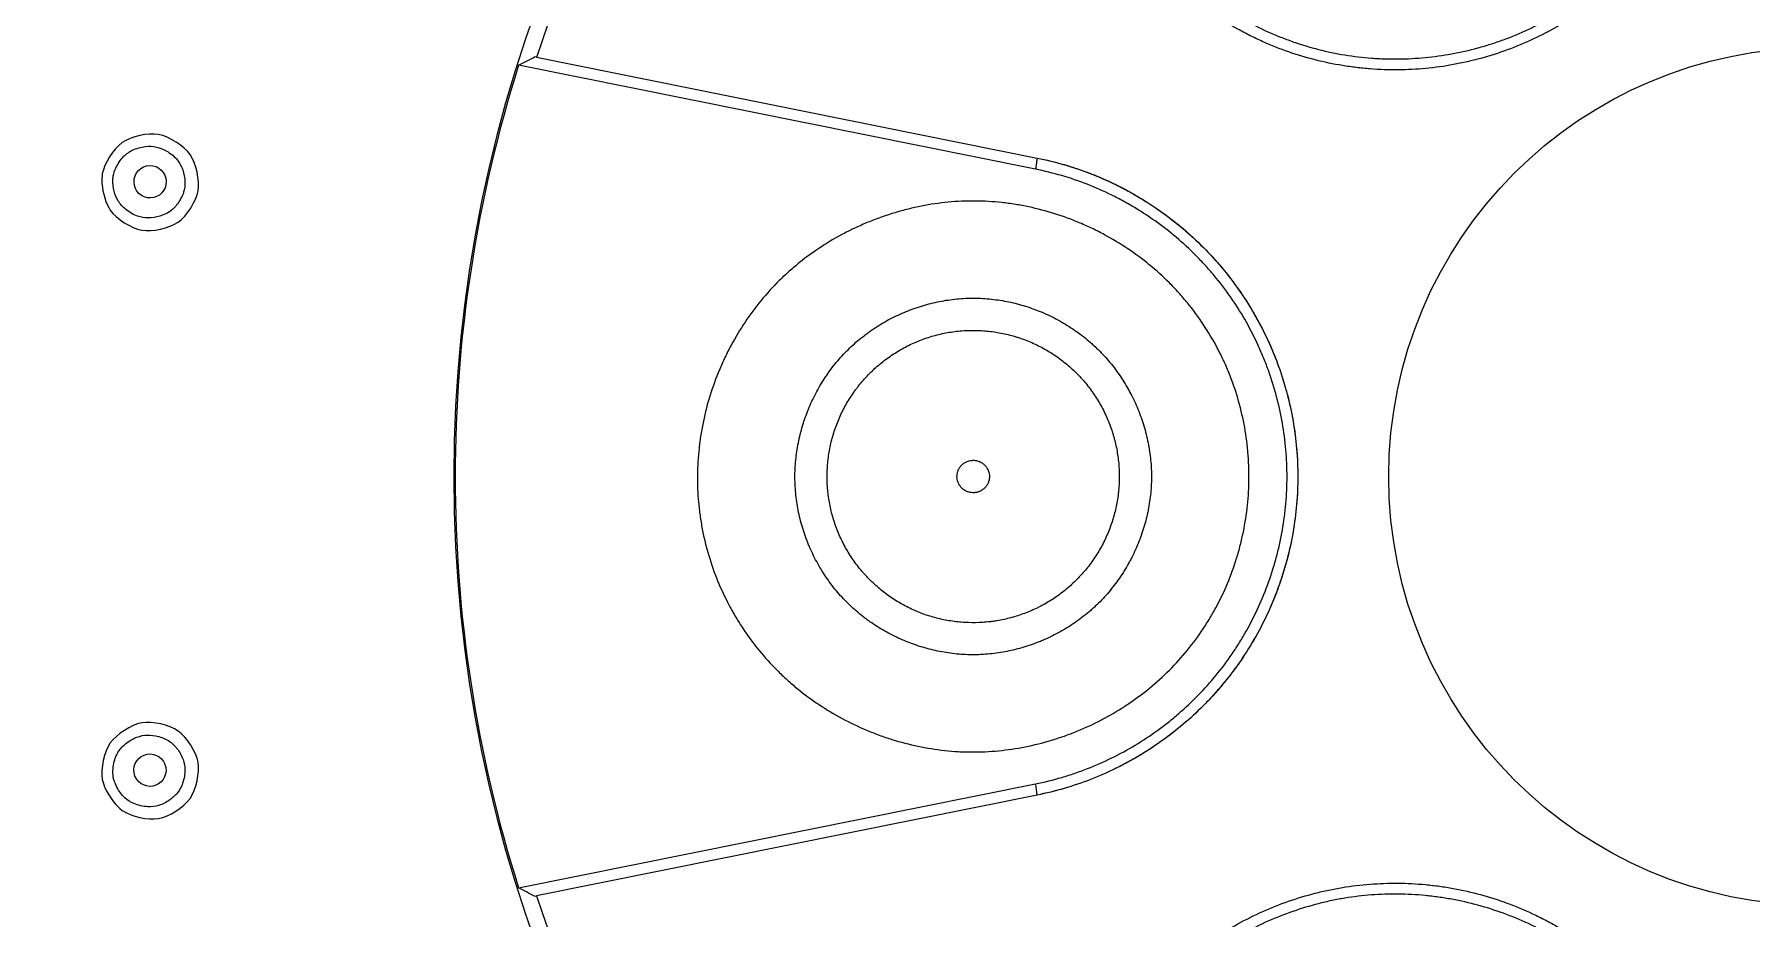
# Model space of a CAD drawing. Header units: inches. Extents: x 1105 to 1525, y -292 to 302.
# Drawn here: x 1196.75 to 1223.2, y 18.18 to 31.79 of the extents above; entities that cross this region are included whole.
import ezdxf

# ---------------------------------------------------------------- set-up
doc = ezdxf.new("R2010")
doc.units = ezdxf.units.IN
doc.header["$LTSCALE"] = 2.42
doc.header["$MEASUREMENT"] = 0
doc.layers.get('0').update_dxf_attribs({"linetype": 'CONTINUOUS'})

msp = doc.modelspace()

# ---------------------------------------------------------------- linework, layer by layer
at = {"linetype": 'Continuous', "lineweight": 18, "extrusion": (-1, -2.22045e-16, 0)}
for p, q in [((1212.17, 29.717), (1204.206, 31.317)), ((1204.482, 31.44), (1204.453, 31.445)), ((1204.482, 31.44), (1212.192, 29.89)), ((1204.206, 18.659), (1212.17, 20.259)), ((1212.192, 20.086), (1204.482, 18.537)), ((1204.453, 18.531), (1204.482, 18.537))]:
    msp.add_line(p, q, dxfattribs=at)
at = {"linetype": 'Continuous', "lineweight": 18, "extrusion": (0, 0, -1)}
msp.add_circle((-1224.209, 24.988), 21, dxfattribs=at)
at = {"linetype": 'Continuous', "lineweight": 18}
msp.add_circle((1224.209, 24.988), 6.6, dxfattribs=at)
at = {"linetype": 'Continuous', "lineweight": 18, "extrusion": (0, 0, -1)}
msp.add_arc((-1224.209, 24.988), 58, 294.41167, 245.59923, dxfattribs=at)
at = {"linetype": 'Continuous', "lineweight": 13}
for start, end in [(271.8113, 180), (180, 268.1944)]:
    msp.add_arc((1224.209, 24.988), 55.5, start, end, dxfattribs=at)
at = {"linetype": 'Continuous', "lineweight": 18}
for radius, start, end in [(55.5, 271.8097, 268.1903), (20.755, 138.1096, 161.8904), (20.98, 162.4422, 197.5578), (20.755, 198.1096, 221.8904)]:
    msp.add_arc((1224.209, 24.988), radius, start, end, dxfattribs=at)
for centre, major_axis in [((1198.531, 29.525), (-0.043, -0.246)), ((1198.528, 20.469), (0.043, -0.246))]:
    msp.add_ellipse(centre, major_axis=major_axis, ratio=0.991209, dxfattribs=at)
for points, knots in [([(1222.446, 37.846), (1222.492, 37.709), (1222.532, 37.572), (1222.6, 37.295), (1222.655, 37.016), (1222.687, 36.733), (1222.702, 36.519), (1222.707, 36.412), (1222.708, 36.304), (1222.709, 36.232), (1222.708, 36.196), (1222.705, 36.016), (1222.697, 35.873), (1222.667, 35.589), (1222.626, 35.308), (1222.561, 35.03), (1222.503, 34.824), (1222.471, 34.721), (1222.436, 34.619), (1222.413, 34.551), (1222.4, 34.517), (1222.337, 34.349), (1222.224, 34.085), (1222.023, 33.708), (1221.868, 33.469), (1221.744, 33.294), (1221.68, 33.207), (1221.613, 33.123), (1221.567, 33.067), (1221.544, 33.039), (1221.428, 32.902), (1221.233, 32.691), (1220.917, 32.404), (1220.69, 32.23), (1220.514, 32.107), (1220.455, 32.067), (1220.333, 31.99), (1220.271, 31.952), (1220.084, 31.844), (1219.83, 31.712), (1219.436, 31.548), (1219.164, 31.461), (1218.956, 31.404), (1218.887, 31.387), (1218.781, 31.363), (1218.746, 31.355), (1218.675, 31.341), (1218.499, 31.306), (1218.18, 31.263), (1217.753, 31.241), (1217.468, 31.25), (1217.253, 31.267), (1217.182, 31.274), (1217.075, 31.287), (1217.039, 31.291), (1216.967, 31.301), (1216.79, 31.329), (1216.475, 31.395), (1216.066, 31.517), (1215.801, 31.622), (1215.605, 31.71), (1215.54, 31.741), (1215.411, 31.805), (1215.347, 31.839), (1215.159, 31.943), (1214.915, 32.092), (1214.572, 32.345), (1214.357, 32.533), (1214.202, 32.682), (1214.151, 32.732), (1214.051, 32.836), (1214.002, 32.889), (1213.955, 32.944)], [0, 0, 0, 0, 0.03125, 0.03125, 0.0625, 0.09375, 0.09375, 0.109375, 0.117188, 0.117188, 0.125, 0.125, 0.15625, 0.15625, 0.1875, 0.21875, 0.21875, 0.234375, 0.242188, 0.242188, 0.25, 0.25, 0.28125, 0.3125, 0.34375, 0.34375, 0.359375, 0.367188, 0.367188, 0.375, 0.375, 0.40625, 0.4375, 0.46875, 0.46875, 0.484375, 0.484375, 0.5, 0.5, 0.53125, 0.5625, 0.59375, 0.59375, 0.609375, 0.609375, 0.617188, 0.617188, 0.625, 0.65625, 0.6875, 0.71875, 0.71875, 0.734375, 0.734375, 0.742188, 0.742188, 0.75, 0.78125, 0.8125, 0.84375, 0.84375, 0.859375, 0.859375, 0.875, 0.875, 0.90625, 0.9375, 0.96875, 0.96875, 0.984375, 0.984375, 1, 1, 1, 1]), ([(1214.094, 33.049), (1214.185, 32.945), (1214.282, 32.845), (1214.432, 32.701), (1214.484, 32.654), (1214.588, 32.563), (1214.641, 32.519), (1214.802, 32.389), (1215.024, 32.227), (1215.375, 32.013), (1215.621, 31.89), (1215.78, 31.819), (1215.812, 31.805), (1215.876, 31.778), (1215.972, 31.739), (1216.069, 31.703), (1216.264, 31.635), (1216.527, 31.556), (1216.795, 31.499), (1217.067, 31.455), (1217.204, 31.438), (1217.377, 31.425), (1217.412, 31.423), (1217.481, 31.419), (1217.585, 31.415), (1217.688, 31.414), (1217.895, 31.416), (1218.17, 31.431), (1218.442, 31.469), (1218.713, 31.518), (1218.848, 31.548), (1219.049, 31.603), (1219.116, 31.623), (1219.248, 31.664), (1219.313, 31.687), (1219.507, 31.757), (1219.761, 31.863), (1220.004, 31.989), (1220.243, 32.127), (1220.36, 32.201), (1220.588, 32.361), (1220.698, 32.445), (1220.909, 32.622), (1221.112, 32.808), (1221.299, 33.009), (1221.433, 33.167), (1221.498, 33.247), (1221.561, 33.33), (1221.603, 33.386), (1221.623, 33.414), (1221.724, 33.555), (1221.875, 33.787), (1222.069, 34.15), (1222.178, 34.402), (1222.251, 34.596), (1222.274, 34.661), (1222.306, 34.76), (1222.316, 34.793), (1222.337, 34.859), (1222.346, 34.892), (1222.393, 35.06), (1222.425, 35.194), (1222.476, 35.464), (1222.516, 35.736), (1222.533, 36.01), (1222.537, 36.217), (1222.537, 36.286), (1222.534, 36.424), (1222.531, 36.494), (1222.517, 36.702), (1222.487, 36.976), (1222.433, 37.246), (1222.368, 37.514), (1222.329, 37.647), (1222.285, 37.778)], [0, 0, 0, 0, 0.03125, 0.03125, 0.046875, 0.046875, 0.0625, 0.0625, 0.09375, 0.125, 0.15625, 0.15625, 0.164062, 0.164062, 0.171875, 0.1875, 0.1875, 0.21875, 0.25, 0.25, 0.28125, 0.28125, 0.289062, 0.289062, 0.296875, 0.3125, 0.3125, 0.34375, 0.375, 0.375, 0.40625, 0.40625, 0.421875, 0.421875, 0.4375, 0.4375, 0.46875, 0.5, 0.5, 0.53125, 0.53125, 0.5625, 0.5625, 0.59375, 0.625, 0.625, 0.640625, 0.648437, 0.648437, 0.65625, 0.65625, 0.6875, 0.71875, 0.75, 0.75, 0.765625, 0.765625, 0.773438, 0.773438, 0.78125, 0.78125, 0.8125, 0.8125, 0.84375, 0.875, 0.875, 0.890625, 0.890625, 0.90625, 0.90625, 0.9375, 0.96875, 0.96875, 1, 1, 1, 1]), ([(1197.964, 29.616), (1197.964, 29.616), (1197.964, 29.616), (1197.961, 29.599), (1197.959, 29.581), (1197.955, 29.502), (1197.963, 29.439), (1197.992, 29.326), (1198.012, 29.273), (1198.07, 29.179), (1198.109, 29.138), (1198.206, 29.057), (1198.27, 29.02), (1198.39, 28.977), (1198.446, 28.967), (1198.562, 28.968), (1198.622, 28.978), (1198.733, 29.011), (1198.786, 29.033), (1198.878, 29.097), (1198.918, 29.139), (1198.992, 29.238), (1199.025, 29.3), (1199.063, 29.415), (1199.069, 29.469), (1199.065, 29.585), (1199.053, 29.647), (1199.029, 29.715), (1199.026, 29.724), (1199.002, 29.785), (1198.973, 29.835), (1198.893, 29.924), (1198.841, 29.964), (1198.737, 30.024), (1198.684, 30.047), (1198.574, 30.072), (1198.515, 30.073), (1198.389, 30.059), (1198.319, 30.04), (1198.207, 29.985), (1198.161, 29.952), (1198.073, 29.861), (1198.032, 29.8), (1197.985, 29.696), (1197.971, 29.657), (1197.964, 29.616)], [0, 0, 0, 0, 0.000043, 0.000043, 0.014758, 0.014758, 0.068139, 0.068139, 0.115672, 0.115672, 0.163417, 0.163417, 0.225625, 0.225625, 0.274528, 0.274528, 0.326176, 0.326176, 0.374931, 0.374931, 0.423543, 0.423543, 0.482107, 0.482107, 0.528308, 0.528308, 0.581976, 0.581976, 0.59045, 0.59045, 0.638765, 0.638765, 0.694323, 0.694323, 0.743451, 0.743451, 0.792726, 0.792726, 0.854197, 0.854197, 0.901803, 0.901803, 0.964429, 0.964429, 1, 1, 1, 1]), ([(1212.192, 29.89), (1212.333, 29.862), (1212.472, 29.828), (1212.746, 29.748), (1213.016, 29.657), (1213.277, 29.543), (1213.469, 29.449), (1213.564, 29.399), (1213.658, 29.347), (1213.721, 29.311), (1213.752, 29.293), (1213.906, 29.2), (1214.145, 29.042), (1214.48, 28.777), (1214.688, 28.582), (1214.837, 28.429), (1214.911, 28.35), (1214.982, 28.269), (1215.029, 28.214), (1215.052, 28.187), (1215.166, 28.047), (1215.338, 27.818), (1215.564, 27.456), (1215.694, 27.202), (1215.784, 27.007), (1215.826, 26.908), (1215.866, 26.808), (1215.892, 26.74), (1215.904, 26.706), (1215.965, 26.537), (1216.05, 26.263), (1216.141, 25.845), (1216.178, 25.562), (1216.196, 25.348), (1216.201, 25.277), (1216.207, 25.133), (1216.209, 25.06), (1216.209, 24.845), (1216.196, 24.558), (1216.141, 24.135), (1216.081, 23.856), (1216.026, 23.648), (1216.006, 23.579), (1215.974, 23.475), (1215.963, 23.441), (1215.94, 23.372), (1215.882, 23.202), (1215.76, 22.904), (1215.566, 22.524), (1215.415, 22.281), (1215.294, 22.104), (1215.252, 22.046), (1215.187, 21.959), (1215.165, 21.93), (1215.12, 21.874), (1215.008, 21.734), (1214.794, 21.494), (1214.483, 21.201), (1214.259, 21.024), (1214.085, 20.898), (1214.026, 20.857), (1213.906, 20.777), (1213.845, 20.739), (1213.661, 20.628), (1213.41, 20.492), (1213.019, 20.321), (1212.749, 20.229), (1212.542, 20.169), (1212.473, 20.15), (1212.333, 20.116), (1212.263, 20.1), (1212.192, 20.086)], [0, 0, 0, 0, 0.03125, 0.03125, 0.0625, 0.09375, 0.09375, 0.109375, 0.117187, 0.117187, 0.125, 0.125, 0.15625, 0.1875, 0.21875, 0.21875, 0.234375, 0.242188, 0.242188, 0.25, 0.25, 0.28125, 0.3125, 0.34375, 0.34375, 0.359375, 0.367188, 0.367188, 0.375, 0.375, 0.40625, 0.4375, 0.46875, 0.46875, 0.484375, 0.484375, 0.5, 0.5, 0.53125, 0.5625, 0.59375, 0.59375, 0.609375, 0.609375, 0.617188, 0.617188, 0.625, 0.65625, 0.6875, 0.71875, 0.71875, 0.734375, 0.734375, 0.742188, 0.742188, 0.75, 0.78125, 0.8125, 0.84375, 0.84375, 0.859375, 0.859375, 0.875, 0.875, 0.90625, 0.9375, 0.96875, 0.96875, 0.984375, 0.984375, 1, 1, 1, 1]), ([(1212.194, 29.89), (1212.335, 29.862), (1212.475, 29.827), (1212.647, 29.777), (1212.682, 29.766), (1212.751, 29.745), (1212.853, 29.711), (1212.954, 29.674), (1213.153, 29.597), (1213.414, 29.482), (1213.788, 29.278), (1214.027, 29.12), (1214.173, 29.015), (1214.202, 28.993), (1214.259, 28.95), (1214.344, 28.884), (1214.427, 28.815), (1214.589, 28.675), (1214.796, 28.48), (1214.986, 28.268), (1215.166, 28.047), (1215.252, 27.932), (1215.354, 27.784), (1215.374, 27.754), (1215.414, 27.693), (1215.472, 27.603), (1215.526, 27.51), (1215.632, 27.324), (1215.761, 27.07), (1215.868, 26.806), (1215.965, 26.538), (1216.007, 26.401), (1216.081, 26.121), (1216.111, 25.981), (1216.16, 25.7), (1216.196, 25.417), (1216.209, 25.132), (1216.209, 24.918), (1216.206, 24.811), (1216.201, 24.703), (1216.196, 24.631), (1216.193, 24.595), (1216.178, 24.416), (1216.159, 24.273), (1216.11, 23.992), (1216.05, 23.714), (1215.966, 23.442), (1215.893, 23.24), (1215.855, 23.139), (1215.813, 23.04), (1215.785, 22.974), (1215.77, 22.941), (1215.695, 22.777), (1215.565, 22.522), (1215.339, 22.16), (1215.168, 21.932), (1215.032, 21.766), (1214.986, 21.711), (1214.89, 21.604), (1214.841, 21.551), (1214.69, 21.397), (1214.482, 21.201), (1214.148, 20.936), (1213.91, 20.778), (1213.727, 20.668), (1213.665, 20.632), (1213.538, 20.563), (1213.474, 20.53), (1213.281, 20.435), (1213.019, 20.321), (1212.613, 20.183), (1212.335, 20.114), (1212.194, 20.086)], [0, 0, 0, 0, 0.03125, 0.03125, 0.039062, 0.039062, 0.046875, 0.0625, 0.0625, 0.09375, 0.125, 0.15625, 0.15625, 0.164062, 0.164062, 0.171875, 0.1875, 0.1875, 0.21875, 0.25, 0.25, 0.28125, 0.28125, 0.289062, 0.289062, 0.296875, 0.3125, 0.3125, 0.34375, 0.375, 0.375, 0.40625, 0.40625, 0.4375, 0.4375, 0.46875, 0.5, 0.5, 0.515625, 0.523437, 0.523437, 0.53125, 0.53125, 0.5625, 0.5625, 0.59375, 0.625, 0.625, 0.640625, 0.648437, 0.648437, 0.65625, 0.65625, 0.6875, 0.71875, 0.75, 0.75, 0.765625, 0.765625, 0.78125, 0.78125, 0.8125, 0.84375, 0.875, 0.875, 0.890625, 0.890625, 0.90625, 0.90625, 0.9375, 0.96875, 1, 1, 1, 1]), ([(1212.17, 20.259), (1212.306, 20.286), (1212.441, 20.319), (1212.641, 20.378), (1212.707, 20.399), (1212.838, 20.444), (1212.903, 20.467), (1213.095, 20.543), (1213.347, 20.653), (1213.708, 20.85), (1213.938, 21.002), (1214.078, 21.104), (1214.106, 21.125), (1214.161, 21.167), (1214.244, 21.23), (1214.323, 21.296), (1214.48, 21.431), (1214.68, 21.619), (1214.863, 21.824), (1215.037, 22.036), (1215.12, 22.147), (1215.218, 22.29), (1215.237, 22.319), (1215.275, 22.377), (1215.331, 22.465), (1215.384, 22.554), (1215.485, 22.734), (1215.609, 22.98), (1215.713, 23.234), (1215.806, 23.493), (1215.847, 23.626), (1215.9, 23.827), (1215.917, 23.895), (1215.946, 24.03), (1215.96, 24.098), (1215.995, 24.301), (1216.031, 24.573), (1216.043, 24.848), (1216.043, 25.123), (1216.037, 25.262), (1216.013, 25.539), (1215.995, 25.676), (1215.947, 25.948), (1215.888, 26.216), (1215.807, 26.479), (1215.737, 26.674), (1215.701, 26.771), (1215.66, 26.867), (1215.633, 26.93), (1215.619, 26.962), (1215.547, 27.12), (1215.422, 27.367), (1215.205, 27.716), (1215.04, 27.936), (1214.909, 28.096), (1214.864, 28.149), (1214.795, 28.226), (1214.772, 28.252), (1214.724, 28.302), (1214.7, 28.328), (1214.579, 28.452), (1214.478, 28.546), (1214.27, 28.726), (1214.055, 28.896), (1213.826, 29.048), (1213.649, 29.155), (1213.589, 29.189), (1213.467, 29.256), (1213.405, 29.288), (1213.219, 29.38), (1212.966, 29.491), (1212.705, 29.58), (1212.441, 29.657), (1212.306, 29.69), (1212.17, 29.717)], [0, 0, 0, 0, 0.03125, 0.03125, 0.046875, 0.046875, 0.0625, 0.0625, 0.09375, 0.125, 0.15625, 0.15625, 0.164063, 0.164063, 0.171875, 0.1875, 0.1875, 0.21875, 0.25, 0.25, 0.28125, 0.28125, 0.289063, 0.289063, 0.296875, 0.3125, 0.3125, 0.34375, 0.375, 0.375, 0.40625, 0.40625, 0.421875, 0.421875, 0.4375, 0.4375, 0.46875, 0.5, 0.5, 0.53125, 0.53125, 0.5625, 0.5625, 0.59375, 0.625, 0.625, 0.640625, 0.648437, 0.648437, 0.65625, 0.65625, 0.6875, 0.71875, 0.75, 0.75, 0.765625, 0.765625, 0.773437, 0.773437, 0.78125, 0.78125, 0.8125, 0.8125, 0.84375, 0.875, 0.875, 0.890625, 0.890625, 0.90625, 0.90625, 0.9375, 0.96875, 0.96875, 1, 1, 1, 1]), ([(1210.41, 29.15), (1210.547, 29.177), (1210.685, 29.197), (1210.96, 29.223), (1211.098, 29.229), (1211.374, 29.227), (1211.512, 29.219), (1211.685, 29.2), (1211.72, 29.196), (1211.789, 29.187), (1211.824, 29.181), (1211.927, 29.165), (1211.996, 29.152), (1212.199, 29.109), (1212.467, 29.039), (1212.727, 28.944), (1212.918, 28.863), (1212.982, 28.834), (1213.076, 28.789), (1213.108, 28.774), (1213.17, 28.742), (1213.201, 28.726), (1213.354, 28.643), (1213.592, 28.5), (1213.925, 28.254), (1214.131, 28.068), (1214.279, 27.92), (1214.327, 27.869), (1214.42, 27.766), (1214.466, 27.713), (1214.597, 27.551), (1214.761, 27.329), (1214.903, 27.091), (1215.001, 26.907), (1215.032, 26.845), (1215.076, 26.75), (1215.091, 26.718), (1215.119, 26.654), (1215.132, 26.621), (1215.198, 26.46), (1215.244, 26.329), (1215.322, 26.063), (1215.355, 25.929), (1215.407, 25.657), (1215.426, 25.519), (1215.442, 25.345), (1215.445, 25.31), (1215.449, 25.24), (1215.455, 25.135), (1215.457, 25.031), (1215.455, 24.823), (1215.44, 24.546), (1215.398, 24.272), (1215.356, 24.068), (1215.34, 23.999), (1215.306, 23.864), (1215.287, 23.796), (1215.225, 23.597), (1215.178, 23.467), (1215.071, 23.212), (1215.011, 23.087), (1214.912, 22.905), (1214.877, 22.845), (1214.823, 22.756), (1214.804, 22.726), (1214.766, 22.667), (1214.747, 22.638), (1214.648, 22.494), (1214.564, 22.383), (1214.386, 22.17), (1214.292, 22.069), (1214.095, 21.876), (1213.991, 21.785), (1213.854, 21.676), (1213.827, 21.655), (1213.771, 21.612), (1213.743, 21.591), (1213.658, 21.53), (1213.6, 21.491), (1213.426, 21.377), (1213.187, 21.238), (1212.936, 21.121), (1212.743, 21.043), (1212.678, 21.018), (1212.547, 20.972), (1212.48, 20.95), (1212.28, 20.889), (1212.011, 20.822), (1211.738, 20.782), (1211.464, 20.755), (1211.326, 20.748), (1211.151, 20.749), (1211.116, 20.75), (1211.046, 20.752), (1211.012, 20.753), (1210.907, 20.759), (1210.838, 20.765), (1210.631, 20.788), (1210.494, 20.809), (1210.224, 20.866), (1210.09, 20.901), (1209.891, 20.963), (1209.826, 20.985), (1209.727, 21.021), (1209.695, 21.034), (1209.629, 21.059), (1209.597, 21.072), (1209.436, 21.14), (1209.186, 21.259), (1208.949, 21.401), (1208.719, 21.555), (1208.607, 21.637), (1208.472, 21.748), (1208.445, 21.77), (1208.392, 21.816), (1208.313, 21.885), (1208.238, 21.957), (1208.091, 22.104), (1207.905, 22.309), (1207.741, 22.531), (1207.626, 22.704), (1207.588, 22.763), (1207.535, 22.853), (1207.517, 22.884), (1207.483, 22.945), (1207.466, 22.975), (1207.384, 23.129), (1207.325, 23.255), (1207.22, 23.511), (1207.174, 23.641), (1207.095, 23.907), (1207.062, 24.042), (1207.029, 24.214), (1207.023, 24.249), (1207.012, 24.318), (1206.996, 24.421), (1206.984, 24.525), (1206.965, 24.732), (1206.96, 24.87), (1206.962, 25.147), (1206.971, 25.285), (1206.99, 25.458), (1206.994, 25.493), (1207.003, 25.562), (1207.008, 25.597), (1207.025, 25.701), (1207.038, 25.77), (1207.08, 25.974), (1207.151, 26.242), (1207.246, 26.502), (1207.326, 26.694), (1207.355, 26.758), (1207.4, 26.852), (1207.415, 26.884), (1207.447, 26.946), (1207.463, 26.977), (1207.546, 27.131), (1207.689, 27.369), (1207.936, 27.702), (1208.123, 27.906), (1208.247, 28.029), (1208.272, 28.053), (1208.323, 28.101), (1208.349, 28.124), (1208.428, 28.194), (1208.481, 28.239), (1208.644, 28.369), (1208.756, 28.45), (1208.988, 28.601), (1209.107, 28.671), (1209.292, 28.767), (1209.354, 28.798), (1209.481, 28.856), (1209.545, 28.884), (1209.739, 28.963), (1209.871, 29.009), (1210.071, 29.069), (1210.138, 29.087), (1210.273, 29.121), (1210.341, 29.136), (1210.41, 29.15)], [0, 0, 0, 0, 0.015625, 0.015625, 0.03125, 0.03125, 0.046875, 0.046875, 0.050781, 0.050781, 0.054688, 0.054688, 0.0625, 0.0625, 0.078125, 0.09375, 0.09375, 0.101563, 0.101563, 0.105469, 0.105469, 0.109375, 0.109375, 0.125, 0.140625, 0.15625, 0.15625, 0.164063, 0.164063, 0.171875, 0.171875, 0.1875, 0.203125, 0.203125, 0.210938, 0.210938, 0.214844, 0.214844, 0.21875, 0.21875, 0.234375, 0.234375, 0.25, 0.25, 0.265625, 0.265625, 0.269531, 0.269531, 0.273438, 0.28125, 0.28125, 0.296875, 0.3125, 0.3125, 0.320313, 0.320313, 0.328125, 0.328125, 0.34375, 0.34375, 0.359375, 0.359375, 0.367188, 0.367188, 0.371094, 0.371094, 0.375, 0.375, 0.390625, 0.390625, 0.40625, 0.40625, 0.421875, 0.421875, 0.425781, 0.425781, 0.429688, 0.429688, 0.4375, 0.4375, 0.453125, 0.46875, 0.46875, 0.476563, 0.476563, 0.484375, 0.484375, 0.5, 0.515625, 0.515625, 0.53125, 0.53125, 0.535156, 0.535156, 0.539063, 0.539063, 0.546875, 0.546875, 0.5625, 0.5625, 0.578125, 0.578125, 0.585938, 0.585938, 0.589844, 0.589844, 0.59375, 0.59375, 0.609375, 0.625, 0.625, 0.640625, 0.640625, 0.644531, 0.644531, 0.648438, 0.65625, 0.65625, 0.671875, 0.6875, 0.6875, 0.695313, 0.695313, 0.699219, 0.699219, 0.703125, 0.703125, 0.71875, 0.71875, 0.734375, 0.734375, 0.75, 0.75, 0.753906, 0.753906, 0.757813, 0.765625, 0.765625, 0.78125, 0.78125, 0.796875, 0.796875, 0.800781, 0.800781, 0.804688, 0.804688, 0.8125, 0.8125, 0.828125, 0.84375, 0.84375, 0.851563, 0.851563, 0.855469, 0.855469, 0.859375, 0.859375, 0.875, 0.890625, 0.90625, 0.90625, 0.910156, 0.910156, 0.914063, 0.914063, 0.921875, 0.921875, 0.9375, 0.9375, 0.953125, 0.953125, 0.960938, 0.960938, 0.96875, 0.96875, 0.984375, 0.984375, 0.992188, 0.992188, 1, 1, 1, 1]), ([(1208.958, 23.419), (1209.01, 23.344), (1209.064, 23.273), (1209.181, 23.137), (1209.242, 23.072), (1209.371, 22.949), (1209.439, 22.89), (1209.528, 22.821), (1209.545, 22.807), (1209.582, 22.78), (1209.6, 22.767), (1209.656, 22.728), (1209.693, 22.703), (1209.807, 22.631), (1209.963, 22.543), (1210.126, 22.47), (1210.251, 22.421), (1210.293, 22.405), (1210.379, 22.376), (1210.422, 22.363), (1210.552, 22.326), (1210.726, 22.285), (1210.903, 22.261), (1211.081, 22.247), (1211.17, 22.244), (1211.305, 22.246), (1211.351, 22.249), (1211.441, 22.255), (1211.485, 22.259), (1211.619, 22.276), (1211.795, 22.306), (1211.967, 22.354), (1212.095, 22.396), (1212.138, 22.411), (1212.201, 22.435), (1212.222, 22.443), (1212.264, 22.46), (1212.368, 22.504), (1212.549, 22.593), (1212.7, 22.687), (1212.848, 22.789), (1212.919, 22.843), (1213.006, 22.916), (1213.023, 22.931), (1213.056, 22.961), (1213.106, 23.007), (1213.154, 23.054), (1213.248, 23.151), (1213.365, 23.286), (1213.468, 23.432), (1213.54, 23.545), (1213.564, 23.584), (1213.597, 23.643), (1213.608, 23.663), (1213.63, 23.703), (1213.682, 23.802), (1213.765, 23.987), (1213.823, 24.156), (1213.872, 24.328), (1213.893, 24.416), (1213.926, 24.594), (1213.938, 24.683), (1213.953, 24.862), (1213.955, 24.951), (1213.952, 25.13), (1213.945, 25.219), (1213.929, 25.353), (1213.922, 25.397), (1213.907, 25.487), (1213.898, 25.531), (1213.868, 25.663), (1213.82, 25.836), (1213.756, 26.003), (1213.702, 26.126), (1213.673, 26.187), (1213.642, 26.248), (1213.621, 26.288), (1213.61, 26.308), (1213.555, 26.406), (1213.46, 26.559), (1213.352, 26.7), (1213.236, 26.837), (1213.175, 26.902), (1213.094, 26.98), (1213.077, 26.995), (1213.044, 27.026), (1213.027, 27.041), (1212.976, 27.085), (1212.941, 27.114), (1212.835, 27.197), (1212.689, 27.3), (1212.533, 27.389), (1212.414, 27.45), (1212.373, 27.47), (1212.291, 27.507), (1212.249, 27.524), (1212.123, 27.574), (1211.953, 27.632), (1211.78, 27.673), (1211.604, 27.705), (1211.515, 27.717), (1211.38, 27.728), (1211.335, 27.731), (1211.245, 27.734), (1211.2, 27.734), (1211.066, 27.731), (1210.977, 27.725), (1210.8, 27.703), (1210.712, 27.688), (1210.58, 27.658), (1210.537, 27.648), (1210.472, 27.63), (1210.45, 27.623), (1210.407, 27.61), (1210.299, 27.577), (1210.111, 27.505), (1209.95, 27.425), (1209.794, 27.339), (1209.717, 27.291), (1209.624, 27.227), (1209.606, 27.214), (1209.569, 27.188), (1209.515, 27.147), (1209.393, 27.049), (1209.295, 26.957), (1209.172, 26.829), (1209.113, 26.762), (1209.03, 26.656), (1209.003, 26.619), (1208.964, 26.564), (1208.951, 26.545), (1208.926, 26.508), (1208.864, 26.413), (1208.764, 26.238), (1208.691, 26.075), (1208.642, 25.949), (1208.618, 25.886), (1208.597, 25.822), (1208.584, 25.779), (1208.577, 25.757), (1208.546, 25.648), (1208.505, 25.473), (1208.481, 25.296), (1208.465, 25.118), (1208.462, 25.028), (1208.464, 24.893), (1208.466, 24.848), (1208.472, 24.758), (1208.476, 24.713), (1208.492, 24.578), (1208.507, 24.49), (1208.546, 24.316), (1208.57, 24.229), (1208.612, 24.101), (1208.634, 24.038), (1208.659, 23.975), (1208.676, 23.933), (1208.685, 23.912), (1208.73, 23.808), (1208.77, 23.727), (1208.858, 23.57), (1208.906, 23.493), (1208.958, 23.419)], [0, 0, 0, 0, 0.015625, 0.015625, 0.03125, 0.03125, 0.046875, 0.046875, 0.050781, 0.050781, 0.054687, 0.054687, 0.0625, 0.0625, 0.078125, 0.09375, 0.09375, 0.101562, 0.101562, 0.109375, 0.109375, 0.125, 0.140625, 0.140625, 0.15625, 0.15625, 0.164062, 0.164062, 0.171875, 0.171875, 0.1875, 0.203125, 0.203125, 0.210937, 0.210937, 0.214844, 0.214844, 0.21875, 0.234375, 0.25, 0.25, 0.265625, 0.265625, 0.269531, 0.269531, 0.273437, 0.28125, 0.28125, 0.296875, 0.3125, 0.3125, 0.320312, 0.320312, 0.324219, 0.324219, 0.328125, 0.34375, 0.359375, 0.359375, 0.375, 0.375, 0.390625, 0.390625, 0.40625, 0.40625, 0.421875, 0.421875, 0.429687, 0.429687, 0.4375, 0.4375, 0.453125, 0.46875, 0.46875, 0.476562, 0.480469, 0.480469, 0.484375, 0.484375, 0.5, 0.515625, 0.515625, 0.53125, 0.53125, 0.535156, 0.535156, 0.539062, 0.539062, 0.546875, 0.546875, 0.5625, 0.578125, 0.578125, 0.585937, 0.585937, 0.59375, 0.59375, 0.609375, 0.625, 0.625, 0.640625, 0.640625, 0.648437, 0.648437, 0.65625, 0.65625, 0.671875, 0.671875, 0.6875, 0.6875, 0.695312, 0.695312, 0.699219, 0.699219, 0.703125, 0.71875, 0.734375, 0.734375, 0.75, 0.75, 0.753906, 0.753906, 0.757812, 0.765625, 0.78125, 0.78125, 0.796875, 0.796875, 0.804687, 0.804687, 0.808594, 0.808594, 0.8125, 0.828125, 0.84375, 0.84375, 0.851562, 0.855469, 0.855469, 0.859375, 0.859375, 0.875, 0.890625, 0.890625, 0.90625, 0.90625, 0.914062, 0.914062, 0.921875, 0.921875, 0.9375, 0.9375, 0.953125, 0.953125, 0.960937, 0.964844, 0.964844, 0.96875, 0.96875, 0.984375, 0.984375, 1, 1, 1, 1]), ([(1210.625, 27.161), (1210.553, 27.142), (1210.413, 27.097), (1210.212, 27.009), (1210.083, 26.938), (1209.989, 26.879), (1209.958, 26.859), (1209.897, 26.817), (1209.867, 26.795), (1209.78, 26.728), (1209.668, 26.633), (1209.566, 26.527), (1209.493, 26.444), (1209.458, 26.402), (1209.424, 26.358), (1209.401, 26.328), (1209.39, 26.313), (1209.336, 26.238), (1209.256, 26.114), (1209.156, 25.918), (1209.102, 25.781), (1209.066, 25.676), (1209.055, 25.641), (1209.035, 25.569), (1209.025, 25.534), (1209, 25.426), (1208.974, 25.281), (1208.962, 25.135), (1208.959, 25.025), (1208.958, 24.988), (1208.959, 24.913), (1208.961, 24.876), (1208.968, 24.765), (1208.985, 24.619), (1209.032, 24.404), (1209.077, 24.264), (1209.116, 24.159), (1209.13, 24.125), (1209.16, 24.057), (1209.175, 24.024), (1209.224, 23.925), (1209.296, 23.796), (1209.379, 23.676), (1209.447, 23.588), (1209.47, 23.559), (1209.506, 23.517), (1209.518, 23.503), (1209.543, 23.475), (1209.606, 23.407), (1209.725, 23.292), (1209.897, 23.156), (1210.021, 23.076), (1210.117, 23.02), (1210.15, 23.002), (1210.215, 22.969), (1210.249, 22.953), (1210.349, 22.907), (1210.485, 22.854), (1210.626, 22.813), (1210.734, 22.788), (1210.77, 22.781), (1210.843, 22.768), (1210.88, 22.762), (1210.989, 22.748), (1211.136, 22.736), (1211.282, 22.738), (1211.392, 22.745), (1211.447, 22.75), (1211.502, 22.757), (1211.539, 22.762), (1211.557, 22.765), (1211.648, 22.78), (1211.792, 22.811), (1212.001, 22.879), (1212.136, 22.937), (1212.219, 22.978), (1212.236, 22.986), (1212.268, 23.003), (1212.285, 23.012), (1212.333, 23.039), (1212.365, 23.058), (1212.459, 23.116), (1212.58, 23.2), (1212.692, 23.294), (1212.772, 23.37), (1212.798, 23.396), (1212.85, 23.449), (1212.875, 23.476), (1212.949, 23.56), (1213.04, 23.675), (1213.159, 23.86), (1213.227, 23.991), (1213.273, 24.092), (1213.287, 24.126), (1213.315, 24.195), (1213.327, 24.23), (1213.363, 24.334), (1213.403, 24.476), (1213.429, 24.62), (1213.444, 24.73), (1213.448, 24.766), (1213.454, 24.84), (1213.456, 24.878), (1213.46, 24.989), (1213.457, 25.136), (1213.432, 25.354), (1213.401, 25.499), (1213.377, 25.588), (1213.372, 25.606), (1213.362, 25.642), (1213.345, 25.695), (1213.327, 25.747), (1213.288, 25.85), (1213.23, 25.985), (1213.158, 26.114), (1213.1, 26.208), (1213.079, 26.238), (1213.037, 26.3), (1213.015, 26.33), (1212.948, 26.417), (1212.853, 26.529), (1212.747, 26.631), (1212.664, 26.704), (1212.636, 26.728), (1212.578, 26.773), (1212.549, 26.796), (1212.458, 26.861), (1212.334, 26.94), (1212.139, 27.041), (1212.002, 27.095), (1211.915, 27.124), (1211.897, 27.13), (1211.862, 27.141), (1211.844, 27.147), (1211.791, 27.162), (1211.755, 27.171), (1211.647, 27.196), (1211.503, 27.222), (1211.357, 27.234), (1211.247, 27.238), (1211.21, 27.238), (1211.136, 27.237), (1211.099, 27.236), (1210.988, 27.228), (1210.841, 27.212), (1210.697, 27.18), (1210.625, 27.161)], [0, 0, 0, 0, 0.015625, 0.03125, 0.046875, 0.046875, 0.054688, 0.054688, 0.0625, 0.0625, 0.078125, 0.09375, 0.09375, 0.101563, 0.105469, 0.105469, 0.109375, 0.109375, 0.125, 0.140625, 0.15625, 0.15625, 0.164063, 0.164063, 0.171875, 0.171875, 0.1875, 0.203125, 0.203125, 0.210938, 0.210938, 0.21875, 0.21875, 0.234375, 0.25, 0.265625, 0.265625, 0.273438, 0.273438, 0.28125, 0.28125, 0.296875, 0.3125, 0.3125, 0.320313, 0.320313, 0.324219, 0.324219, 0.328125, 0.34375, 0.359375, 0.375, 0.375, 0.382813, 0.382813, 0.390625, 0.390625, 0.40625, 0.421875, 0.421875, 0.429688, 0.429688, 0.4375, 0.4375, 0.453125, 0.46875, 0.46875, 0.476563, 0.480469, 0.480469, 0.484375, 0.484375, 0.5, 0.515625, 0.53125, 0.53125, 0.535156, 0.535156, 0.539063, 0.539063, 0.546875, 0.546875, 0.5625, 0.578125, 0.578125, 0.585938, 0.585938, 0.59375, 0.59375, 0.609375, 0.625, 0.640625, 0.640625, 0.648438, 0.648438, 0.65625, 0.65625, 0.671875, 0.6875, 0.6875, 0.695313, 0.695313, 0.703125, 0.703125, 0.71875, 0.734375, 0.75, 0.75, 0.753906, 0.753906, 0.757813, 0.765625, 0.765625, 0.78125, 0.796875, 0.796875, 0.804688, 0.804688, 0.8125, 0.8125, 0.828125, 0.84375, 0.84375, 0.851563, 0.851563, 0.859375, 0.859375, 0.875, 0.890625, 0.90625, 0.90625, 0.910156, 0.910156, 0.914063, 0.914063, 0.921875, 0.921875, 0.9375, 0.953125, 0.953125, 0.960938, 0.960938, 0.96875, 0.96875, 0.984375, 1, 1, 1, 1]), ([(1211.141, 25.229), (1211.125, 25.224), (1211.109, 25.218), (1211.088, 25.207), (1211.081, 25.203), (1211.067, 25.194), (1211.06, 25.189), (1211.041, 25.174), (1211.029, 25.163), (1211.013, 25.144), (1211.008, 25.138), (1210.999, 25.124), (1210.994, 25.117), (1210.982, 25.096), (1210.976, 25.081), (1210.968, 25.057), (1210.966, 25.049), (1210.963, 25.033), (1210.96, 25.017), (1210.959, 25.001), (1210.958, 24.984), (1210.959, 24.976), (1210.961, 24.951), (1210.964, 24.935), (1210.97, 24.912), (1210.973, 24.904), (1210.979, 24.889), (1210.982, 24.881), (1210.994, 24.859), (1211.003, 24.846), (1211.018, 24.826), (1211.023, 24.82), (1211.035, 24.808), (1211.041, 24.803), (1211.059, 24.787), (1211.073, 24.778), (1211.102, 24.762), (1211.117, 24.755), (1211.14, 24.748), (1211.148, 24.745), (1211.164, 24.742), (1211.172, 24.741), (1211.196, 24.738), (1211.212, 24.738), (1211.237, 24.74), (1211.245, 24.741), (1211.261, 24.744), (1211.269, 24.745), (1211.293, 24.752), (1211.308, 24.758), (1211.33, 24.769), (1211.337, 24.773), (1211.351, 24.782), (1211.364, 24.792), (1211.376, 24.802), (1211.388, 24.814), (1211.394, 24.82), (1211.41, 24.839), (1211.419, 24.852), (1211.431, 24.873), (1211.434, 24.881), (1211.441, 24.896), (1211.444, 24.903), (1211.451, 24.927), (1211.455, 24.943), (1211.458, 24.967), (1211.458, 24.975), (1211.459, 24.992), (1211.458, 25), (1211.456, 25.024), (1211.454, 25.04), (1211.445, 25.072), (1211.439, 25.087), (1211.427, 25.109), (1211.423, 25.116), (1211.415, 25.13), (1211.41, 25.137), (1211.394, 25.156), (1211.383, 25.168), (1211.358, 25.189), (1211.345, 25.198), (1211.316, 25.214), (1211.301, 25.221), (1211.278, 25.228), (1211.27, 25.231), (1211.254, 25.234), (1211.238, 25.237), (1211.222, 25.238), (1211.205, 25.238), (1211.197, 25.238), (1211.173, 25.236), (1211.156, 25.233), (1211.141, 25.229)], [0, 0, 0, 0, 0.03125, 0.03125, 0.046875, 0.046875, 0.0625, 0.0625, 0.09375, 0.09375, 0.109375, 0.109375, 0.125, 0.125, 0.15625, 0.15625, 0.171875, 0.171875, 0.1875, 0.203125, 0.203125, 0.21875, 0.21875, 0.25, 0.25, 0.265625, 0.265625, 0.28125, 0.28125, 0.3125, 0.3125, 0.328125, 0.328125, 0.34375, 0.34375, 0.375, 0.375, 0.40625, 0.40625, 0.421875, 0.421875, 0.4375, 0.4375, 0.46875, 0.46875, 0.484375, 0.484375, 0.5, 0.5, 0.53125, 0.53125, 0.546875, 0.546875, 0.5625, 0.578125, 0.578125, 0.59375, 0.59375, 0.625, 0.625, 0.640625, 0.640625, 0.65625, 0.65625, 0.6875, 0.6875, 0.703125, 0.703125, 0.71875, 0.71875, 0.75, 0.75, 0.78125, 0.78125, 0.796875, 0.796875, 0.8125, 0.8125, 0.84375, 0.84375, 0.875, 0.875, 0.90625, 0.90625, 0.921875, 0.921875, 0.9375, 0.953125, 0.953125, 0.96875, 0.96875, 1, 1, 1, 1]), ([(1197.964, 20.36), (1197.964, 20.36), (1197.964, 20.36), (1197.967, 20.343), (1197.971, 20.325), (1197.988, 20.273), (1198.002, 20.239), (1198.052, 20.146), (1198.093, 20.09), (1198.183, 20.006), (1198.231, 19.977), (1198.349, 19.927), (1198.422, 19.911), (1198.552, 19.904), (1198.61, 19.909), (1198.725, 19.945), (1198.782, 19.975), (1198.879, 20.043), (1198.921, 20.08), (1198.989, 20.166), (1199.014, 20.216), (1199.055, 20.334), (1199.067, 20.405), (1199.067, 20.528), (1199.058, 20.582), (1199.017, 20.692), (1198.985, 20.749), (1198.941, 20.806), (1198.936, 20.813), (1198.894, 20.863), (1198.851, 20.902), (1198.745, 20.963), (1198.681, 20.984), (1198.561, 21.008), (1198.504, 21.012), (1198.393, 21.001), (1198.338, 20.983), (1198.223, 20.929), (1198.162, 20.887), (1198.072, 20.799), (1198.039, 20.753), (1197.985, 20.638), (1197.967, 20.566), (1197.956, 20.45), (1197.956, 20.404), (1197.964, 20.36)], [0, 0, 0, 0, 0.000032, 0.000032, 0.015375, 0.015375, 0.046747, 0.046747, 0.105831, 0.105831, 0.153309, 0.153309, 0.216924, 0.216924, 0.266416, 0.266416, 0.321523, 0.321523, 0.368852, 0.368852, 0.416418, 0.416418, 0.476809, 0.476809, 0.523238, 0.523238, 0.577993, 0.577993, 0.585527, 0.585527, 0.634416, 0.634416, 0.691594, 0.691594, 0.740208, 0.740208, 0.789122, 0.789122, 0.851334, 0.851334, 0.899071, 0.899071, 0.961728, 0.961728, 1, 1, 1, 1]), ([(1213.955, 17.033), (1214.05, 17.141), (1214.248, 17.348), (1214.569, 17.629), (1214.798, 17.798), (1214.976, 17.918), (1215.066, 17.976), (1215.159, 18.031), (1215.221, 18.067), (1215.252, 18.085), (1215.41, 18.172), (1215.538, 18.236), (1215.798, 18.353), (1216.063, 18.458), (1216.336, 18.54), (1216.543, 18.593), (1216.648, 18.617), (1216.754, 18.638), (1216.825, 18.651), (1216.86, 18.657), (1217.038, 18.687), (1217.18, 18.704), (1217.465, 18.726), (1217.749, 18.736), (1218.034, 18.721), (1218.248, 18.701), (1218.355, 18.689), (1218.462, 18.673), (1218.533, 18.661), (1218.568, 18.655), (1218.746, 18.623), (1219.025, 18.56), (1219.432, 18.43), (1219.696, 18.32), (1219.89, 18.229), (1219.955, 18.197), (1220.082, 18.131), (1220.146, 18.096), (1220.333, 17.988), (1220.574, 17.834), (1220.914, 17.575), (1221.125, 17.383), (1221.278, 17.232), (1221.328, 17.18), (1221.402, 17.101), (1221.426, 17.074), (1221.474, 17.02), (1221.592, 16.884), (1221.789, 16.63), (1222.021, 16.271), (1222.156, 16.019), (1222.249, 15.825), (1222.278, 15.76), (1222.321, 15.661), (1222.335, 15.627), (1222.362, 15.56), (1222.427, 15.393), (1222.527, 15.087), (1222.625, 14.672), (1222.667, 14.39), (1222.689, 14.176), (1222.695, 14.104), (1222.704, 13.96), (1222.707, 13.888), (1222.71, 13.673), (1222.703, 13.388), (1222.656, 12.964), (1222.6, 12.684), (1222.549, 12.475), (1222.531, 12.406), (1222.49, 12.267), (1222.469, 12.199), (1222.446, 12.13)], [0, 0, 0, 0, 0.03125, 0.0625, 0.09375, 0.09375, 0.109375, 0.117187, 0.117187, 0.125, 0.125, 0.15625, 0.15625, 0.1875, 0.21875, 0.21875, 0.234375, 0.242187, 0.242187, 0.25, 0.25, 0.28125, 0.28125, 0.3125, 0.34375, 0.34375, 0.359375, 0.367187, 0.367187, 0.375, 0.375, 0.40625, 0.4375, 0.46875, 0.46875, 0.484375, 0.484375, 0.5, 0.5, 0.53125, 0.5625, 0.59375, 0.59375, 0.609375, 0.609375, 0.617187, 0.617187, 0.625, 0.65625, 0.6875, 0.71875, 0.71875, 0.734375, 0.734375, 0.742187, 0.742187, 0.75, 0.78125, 0.8125, 0.84375, 0.84375, 0.859375, 0.859375, 0.875, 0.875, 0.90625, 0.9375, 0.96875, 0.96875, 0.984375, 0.984375, 1, 1, 1, 1]), ([(1222.285, 12.198), (1222.329, 12.329), (1222.368, 12.463), (1222.417, 12.665), (1222.432, 12.733), (1222.459, 12.869), (1222.471, 12.937), (1222.502, 13.141), (1222.532, 13.414), (1222.538, 13.688), (1222.533, 13.963), (1222.525, 14.1), (1222.507, 14.273), (1222.503, 14.307), (1222.494, 14.376), (1222.48, 14.479), (1222.463, 14.581), (1222.424, 14.784), (1222.362, 15.052), (1222.276, 15.312), (1222.179, 15.57), (1222.125, 15.696), (1222.05, 15.853), (1222.034, 15.884), (1222.003, 15.946), (1221.955, 16.038), (1221.904, 16.129), (1221.798, 16.306), (1221.648, 16.537), (1221.48, 16.754), (1221.301, 16.964), (1221.208, 17.065), (1221.06, 17.212), (1221.009, 17.26), (1220.907, 17.354), (1220.855, 17.399), (1220.697, 17.532), (1220.479, 17.699), (1220.247, 17.847), (1220.009, 17.984), (1219.886, 18.048), (1219.634, 18.166), (1219.506, 18.219), (1219.247, 18.313), (1218.985, 18.397), (1218.717, 18.457), (1218.513, 18.495), (1218.411, 18.511), (1218.308, 18.524), (1218.239, 18.533), (1218.204, 18.536), (1218.031, 18.553), (1217.755, 18.568), (1217.344, 18.554), (1217.071, 18.522), (1216.867, 18.489), (1216.799, 18.476), (1216.698, 18.455), (1216.664, 18.447), (1216.596, 18.431), (1216.562, 18.423), (1216.394, 18.38), (1216.262, 18.34), (1216.002, 18.25), (1215.747, 18.149), (1215.501, 18.026), (1215.32, 17.926), (1215.26, 17.892), (1215.142, 17.82), (1215.083, 17.782), (1214.91, 17.666), (1214.688, 17.503), (1214.377, 17.231), (1214.185, 17.031), (1214.094, 16.927)], [0, 0, 0, 0, 0.03125, 0.03125, 0.046875, 0.046875, 0.0625, 0.0625, 0.09375, 0.125, 0.125, 0.15625, 0.15625, 0.164063, 0.164063, 0.171875, 0.1875, 0.1875, 0.21875, 0.25, 0.25, 0.28125, 0.28125, 0.289063, 0.289063, 0.296875, 0.3125, 0.3125, 0.34375, 0.375, 0.375, 0.40625, 0.40625, 0.421875, 0.421875, 0.4375, 0.4375, 0.46875, 0.5, 0.5, 0.53125, 0.53125, 0.5625, 0.5625, 0.59375, 0.625, 0.625, 0.640625, 0.648438, 0.648438, 0.65625, 0.65625, 0.6875, 0.71875, 0.75, 0.75, 0.765625, 0.765625, 0.773438, 0.773438, 0.78125, 0.78125, 0.8125, 0.8125, 0.84375, 0.875, 0.875, 0.890625, 0.890625, 0.90625, 0.90625, 0.9375, 0.96875, 1, 1, 1, 1])]:
    msp.add_open_spline(points, degree=3, knots=knots, dxfattribs=at)
for points, degree in [([(1204.206, 31.317), (1204.288, 31.36), (1204.37, 31.403), (1204.453, 31.445)], 3), ([(1212.193, 29.89), (1212.17, 29.717)], 1), ([(1212.193, 20.086), (1212.186, 20.144), (1212.178, 20.201), (1212.17, 20.259)], 3), ([(1204.453, 18.531), (1204.37, 18.573), (1204.288, 18.616), (1204.206, 18.659)], 3)]:
    msp.add_open_spline(points, degree=degree, dxfattribs=at)
at = {"linetype": 'Continuous', "lineweight": 13}
for points, knots in [([(1197.789, 29.499), (1197.785, 29.552), (1197.787, 29.603), (1197.823, 29.806), (1197.965, 30.031), (1198.237, 30.222), (1198.497, 30.28), (1198.826, 30.222), (1199.051, 30.077), (1199.24, 29.808), (1199.297, 29.546), (1199.241, 29.225), (1199.098, 29), (1198.826, 28.809), (1198.567, 28.751), (1198.237, 28.81), (1198.012, 28.954), (1197.849, 29.187), (1197.8, 29.354), (1197.789, 29.499)], [0, 0, 0, 0, 0.033441, 0.033441, 0.158441, 0.158441, 0.283441, 0.283441, 0.408441, 0.408441, 0.533441, 0.533441, 0.658441, 0.658441, 0.783441, 0.783441, 0.908441, 0.908441, 1, 1, 1, 1]), ([(1197.841, 20.189), (1197.818, 20.238), (1197.802, 20.287), (1197.766, 20.491), (1197.823, 20.751), (1198.013, 21.024), (1198.237, 21.167), (1198.567, 21.225), (1198.828, 21.166), (1199.097, 20.977), (1199.241, 20.751), (1199.297, 20.43), (1199.241, 20.17), (1199.05, 19.898), (1198.826, 19.754), (1198.497, 19.696), (1198.236, 19.755), (1198.003, 19.918), (1197.9, 20.057), (1197.841, 20.189)], [0, 0, 0, 0, 0.034009, 0.034009, 0.159009, 0.159009, 0.284009, 0.284009, 0.409009, 0.409009, 0.534009, 0.534009, 0.659009, 0.659009, 0.784009, 0.784009, 0.909009, 0.909009, 1, 1, 1, 1])]:
    msp.add_open_spline(points, degree=3, knots=knots, dxfattribs=at)

doc.saveas('drawing.dxf')
